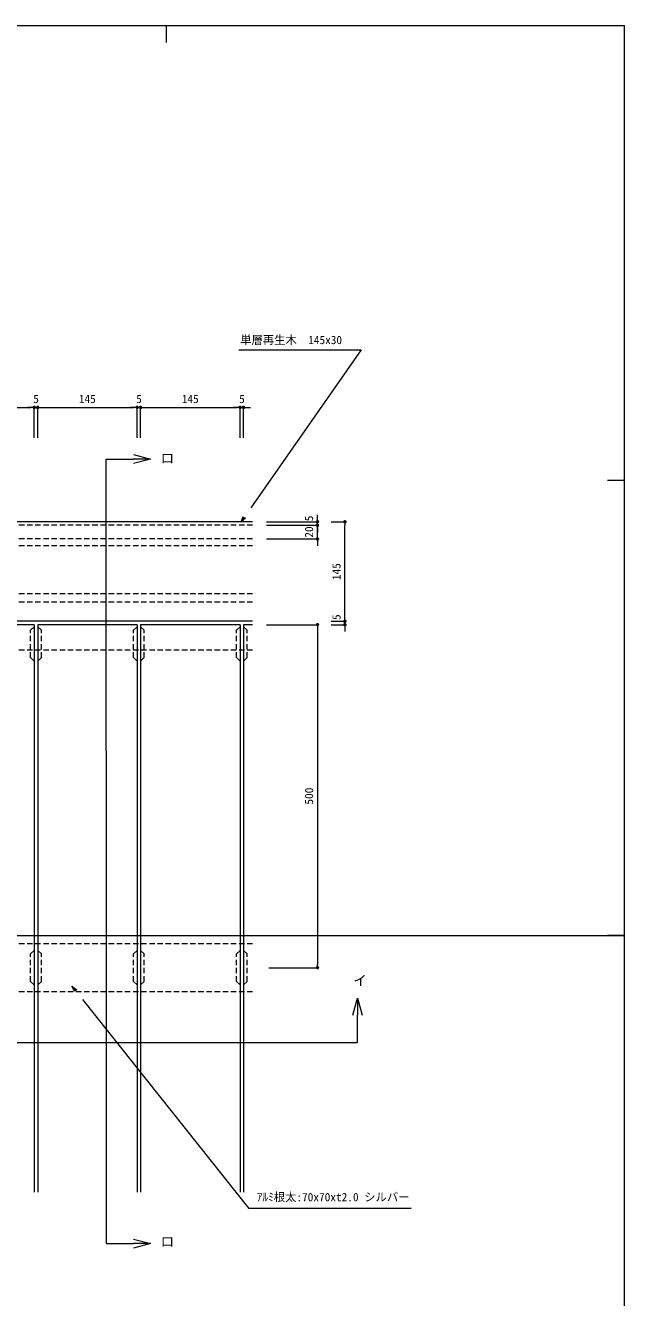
# Model space of a CAD drawing. Units: millimetres, scale not verified. Extents: x -4603 to 4686, y -14667 to 14758.
# Drawn here: x -1470 to -597, y -1946 to -92 of the extents above; entities that cross this region are included whole.
import ezdxf
from ezdxf.enums import TextEntityAlignment as Align

# ---------------------------------------------------------------- set-up
doc = ezdxf.new("R2010")
doc.units = ezdxf.units.MM
doc.header["$LTSCALE"] = 6.6
doc.linetypes.add('DASHED1', pattern=[1.8, 1.2, -0.6])
for name, color, linetype, lineweight in [('0-3_0-A11-寸法_詳細', 5, 'Continuous', 9), ('0-4_0', 7, 'Continuous', 9), ('0-5_A-B03-文字_書込_小', 7, 'Continuous', 9), ('0-6_A-D09-金物_鋼材', 1, 'Continuous', 9), ('0-E_SUNPO_s', 4, 'Continuous', 9), ('0-F_A-C07-目地_5', 5, 'Continuous', 9), ('1-5_A-C01-補助線(非印刷)', 4, 'Continuous', 9), ('1-B_0-A01-枠A', 4, 'Continuous', 9)]:
    doc.layers.add(name, color=color, linetype=linetype, lineweight=lineweight)
doc.styles.add('ＭＳ ゴシック', font='')
doc.styles.get('ＭＳ ゴシック').set_extended_font_data('MS Gothic')

# ---------------------------------------------------------------- blocks, each defined once
blk = doc.blocks.new('_Dot')
at = {"layer": '0-4_0'}
blk.add_line((-25, 0), (-50, 0), dxfattribs=at)
for points in [[(0, 0), (-25, 0), (-24.8, 3.13)], [(0, 0), (-24.8, -3.13), (-25, 0)], [(0, 0), (-24.8, 3.13), (-24.21, 6.22)], [(0, 0), (-24.21, -6.22), (-24.8, -3.13)], [(0, 0), (-24.21, 6.22), (-23.24, 9.2)], [(0, 0), (-23.24, -9.2), (-24.21, -6.22)], [(0, 0), (-23.24, 9.2), (-21.91, 12.04)], [(0, 0), (-21.91, -12.04), (-23.24, -9.2)], [(0, 0), (-21.91, 12.04), (-20.23, 14.69)], [(0, 0), (-20.23, -14.69), (-21.91, -12.04)], [(0, 0), (-20.23, 14.69), (-18.22, 17.11)], [(0, 0), (-18.22, -17.11), (-20.23, -14.69)], [(0, 0), (-18.22, 17.11), (-15.94, 19.26)], [(0, 0), (-15.94, -19.26), (-18.22, -17.11)], [(0, 0), (-15.94, 19.26), (-13.4, 21.11)], [(0, 0), (-13.4, -21.11), (-15.94, -19.26)], [(0, 0), (-13.4, 21.11), (-10.64, 22.62)], [(0, 0), (-10.64, -22.62), (-13.4, -21.11)], [(0, 0), (-10.64, 22.62), (-7.73, 23.78)], [(0, 0), (-7.73, -23.78), (-10.64, -22.62)], [(0, 0), (-7.73, 23.78), (-4.68, 24.56)], [(0, 0), (-4.68, -24.56), (-7.73, -23.78)], [(0, 0), (-4.68, 24.56), (-1.57, 24.95)], [(0, 0), (-1.57, -24.95), (-4.68, -24.56)], [(0, 0), (-1.57, 24.95), (1.57, 24.95)], [(0, 0), (1.57, -24.95), (-1.57, -24.95)], [(0, 0), (1.57, 24.95), (4.68, 24.56)], [(0, 0), (4.68, 24.56), (7.73, 23.78)], [(0, 0), (7.73, 23.78), (10.64, 22.62)], [(0, 0), (10.64, 22.62), (13.4, 21.11)], [(0, 0), (13.4, 21.11), (15.94, 19.26)], [(0, 0), (15.94, 19.26), (18.22, 17.11)], [(0, 0), (18.22, 17.11), (20.23, 14.69)], [(0, 0), (20.23, 14.69), (21.91, 12.04)], [(0, 0), (21.91, 12.04), (23.24, 9.2)], [(0, 0), (23.24, 9.2), (24.21, 6.22)], [(0, 0), (24.21, 6.22), (24.8, 3.13)], [(0, 0), (24.8, 3.13), (25, 0)], [(0, 0), (4.68, -24.56), (1.57, -24.95)], [(0, 0), (7.73, -23.78), (4.68, -24.56)], [(0, 0), (10.64, -22.62), (7.73, -23.78)], [(0, 0), (13.4, -21.11), (10.64, -22.62)], [(0, 0), (15.94, -19.26), (13.4, -21.11)], [(0, 0), (18.22, -17.11), (15.94, -19.26)], [(0, 0), (20.23, -14.69), (18.22, -17.11)], [(0, 0), (21.91, -12.04), (20.23, -14.69)], [(0, 0), (23.24, -9.2), (21.91, -12.04)], [(0, 0), (24.21, -6.22), (23.24, -9.2)], [(0, 0), (24.8, -3.13), (24.21, -6.22)], [(0, 0), (25, 0), (24.8, -3.13)]]:
    blk.add_solid(points, dxfattribs=at)
blk = doc.blocks.new('A1 waku')
at = {"layer": '1-5_A-C01-補助線(非印刷)'}
for p, q in [((34380.56, 28783.33), (34380.56, 28533.33)), ((41058.33, 22150), (40808.33, 22150)), ((991.67, 15516.67), (41058.33, 15516.67)), ((41058.33, 15516.67), (40808.33, 15516.67))]:
    blk.add_line(p, q, dxfattribs=at)
at = {"layer": '1-B_0-A01-枠A'}
for p in [(991.67, 28783.33), (41058.33, 916.67)]:
    blk.add_line(p, (41058.33, 28783.33), dxfattribs=at)
blk = doc.blocks.new('_Open30')
at = {"layer": '0-E_SUNPO_s'}
blk.add_line((0, 0), (-50, 0), dxfattribs=at)
blk.add_lwpolyline([(-50, 13.4), (0, 0), (-50, -13.4)], dxfattribs=at)

msp = doc.modelspace()

# ---------------------------------------------------------------- linework, layer by layer
at = {"layer": '0-3_0-A11-寸法_詳細'}
for p, q in [((-1596.713, -648.398), (-1461.713, -648.398)), ((-1461.713, -648.398), (-1466.713, -648.398)), ((-1456.713, -692.69), (-1456.713, -648.398)), ((-1456.713, -648.398), (-1451.713, -648.398)), ((-1456.713, -692.69), (-1456.713, -648.398)), ((-1451.713, -692.69), (-1451.713, -648.398)), ((-1451.713, -692.69), (-1451.713, -648.398)), ((-1446.713, -648.398), (-1311.713, -648.398)), ((-1446.713, -648.398), (-1441.713, -648.398)), ((-1311.713, -648.398), (-1316.713, -648.398)), ((-1306.713, -692.69), (-1306.713, -648.398)), ((-1306.713, -648.398), (-1301.713, -648.398)), ((-1306.713, -692.69), (-1306.713, -648.398)), ((-1301.713, -692.69), (-1301.713, -648.398)), ((-1301.713, -692.69), (-1301.713, -648.398)), ((-1296.713, -648.398), (-1161.713, -648.398)), ((-1296.713, -648.398), (-1291.713, -648.398)), ((-1161.713, -648.398), (-1166.713, -648.398)), ((-1156.713, -692.69), (-1156.713, -648.398)), ((-1156.713, -648.398), (-1151.713, -648.398)), ((-1156.713, -692.69), (-1156.713, -648.398)), ((-1151.713, -692.69), (-1151.713, -648.398)), ((-1146.713, -648.398), (-1141.713, -648.398)), ((-1118.505, -815.152), (-1043.999, -815.152)), ((-1043.999, -810.152), (-1043.999, -805.152)), ((-1043.999, -815.152), (-1043.999, -810.152)), ((-1043.999, -820.152), (-1043.999, -815.152)), ((-1023.999, -815.152), (-1003.999, -815.152)), ((-1118.505, -820.152), (-1043.999, -820.152)), ((-1118.505, -820.152), (-1043.999, -820.152)), ((-1043.999, -840.152), (-1043.999, -820.152)), ((-1043.999, -825.152), (-1043.999, -830.152)), ((-1003.999, -955.152), (-1003.999, -820.152)), ((-1118.505, -840.152), (-1043.999, -840.152)), ((-1043.999, -845.152), (-1043.999, -850.152)), ((-1023.999, -960.152), (-1003.999, -960.152)), ((-1023.999, -960.152), (-1003.999, -960.152)), ((-1003.999, -955.152), (-1003.999, -950.152)), ((-1003.999, -965.152), (-1003.999, -960.152)), ((-1118.505, -965.152), (-1043.999, -965.152)), ((-1043.999, -970.152), (-1043.999, -1460.152)), ((-1023.999, -965.152), (-1003.999, -965.152)), ((-1003.999, -970.152), (-1003.999, -975.152)), ((-1114.815, -1465.152), (-1043.999, -1465.152))]:
    msp.add_line(p, q, dxfattribs=at)
at = {"layer": '0-5_A-B03-文字_書込_小'}
for points in [[(-1158.553, -564.311), (-980.335, -564.311), (-1140.972, -794.849)], [(-1351.843, -1149.152), (-1351.843, -723.665), (-1312.275, -723.665)], [(-1351.843, -1149.152), (-1351.843, -1867.376), (-1312.275, -1867.376)], [(-907.27, -1816.197), (-1143.323, -1816.197), (-1386.123, -1511.699)], [(-1679.213, -1574.112), (-985.608, -1574.112), (-985.608, -1534.544)]]:
    msp.add_lwpolyline(points, dxfattribs=at)
at = {"layer": '0-6_A-D09-金物_鋼材', "linetype": 'DASHED1'}
for p, q in [((-1138.505, -850.152), (-2176.713, -850.152)), ((-1138.505, -920.152), (-2176.713, -920.152)), ((-1138.505, -932.152), (-2176.713, -932.152)), ((-1138.505, -1002.152), (-2176.713, -1002.152)), ((-1138.505, -1430.152), (-2176.713, -1430.152)), ((-1138.505, -1500.152), (-2176.713, -1500.152))]:
    msp.add_line(p, q, dxfattribs=at)
for points in [[(-1456.713, -1018.152), (-1462.114, -1013.152), (-1462.114, -973.152), (-1456.713, -968.152)], [(-1451.713, -1018.152), (-1446.312, -1013.152), (-1446.312, -973.152), (-1451.713, -968.152)], [(-1306.713, -1018.152), (-1312.114, -1013.152), (-1312.114, -973.152), (-1306.713, -968.152)], [(-1301.713, -1018.152), (-1296.312, -1013.152), (-1296.312, -973.152), (-1301.713, -968.152)], [(-1156.713, -1018.152), (-1162.114, -1013.152), (-1162.114, -973.152), (-1156.713, -968.152)], [(-1151.713, -1018.152), (-1146.312, -1013.152), (-1146.312, -973.152), (-1151.713, -968.152)], [(-1456.713, -1490.152), (-1462.114, -1485.152), (-1462.114, -1445.152), (-1456.713, -1440.152)], [(-1451.713, -1490.152), (-1446.312, -1485.152), (-1446.312, -1445.152), (-1451.713, -1440.152)], [(-1306.713, -1490.152), (-1312.114, -1485.152), (-1312.114, -1445.152), (-1306.713, -1440.152)], [(-1301.713, -1490.152), (-1296.312, -1485.152), (-1296.312, -1445.152), (-1301.713, -1440.152)], [(-1156.713, -1490.152), (-1162.114, -1485.152), (-1162.114, -1445.152), (-1156.713, -1440.152)], [(-1151.713, -1490.152), (-1146.312, -1485.152), (-1146.312, -1445.152), (-1151.713, -1440.152)]]:
    msp.add_lwpolyline(points, dxfattribs=at)
at = {"layer": '0-F_A-C07-目地_5'}
for p, q in [((-1138.505, -815.152), (-2194.713, -815.152)), ((-1138.505, -960.152), (-2053.178, -960.152)), ((-1456.713, -965.152), (-1601.713, -965.152)), ((-1456.713, -965.152), (-1456.713, -1792.289)), ((-1451.713, -965.152), (-1451.713, -1792.289)), ((-1306.713, -965.152), (-1451.713, -965.152)), ((-1306.713, -965.152), (-1306.713, -1792.289)), ((-1301.713, -965.152), (-1301.713, -1792.289)), ((-1156.713, -965.152), (-1301.713, -965.152)), ((-1156.713, -965.152), (-1156.713, -1792.289)), ((-1151.713, -965.152), (-1151.713, -1792.289)), ((-1138.505, -965.152), (-1151.713, -965.152))]:
    msp.add_line(p, q, dxfattribs=at)
at = {"layer": '0-F_A-C07-目地_5', "linetype": 'DASHED1'}
for p, q in [((-1138.505, -820.152), (-2189.713, -820.152)), ((-1138.505, -840.152), (-2173.178, -840.152))]:
    msp.add_line(p, q, dxfattribs=at)

# ---------------------------------------------------------------- block references
at = {"layer": '0-3_0-A11-寸法_詳細', "xscale": 0.1, "yscale": 0.1}
for p in [(-1456.713, -648.398), (-1456.713, -648.398), (-1306.713, -648.398), (-1306.713, -648.398), (-1156.713, -648.398), (-1156.713, -648.398)]:
    msp.add_blockref('_Dot', p, dxfattribs=at)
for p, rotation in [((-1451.713, -648.398), 180), ((-1451.713, -648.398), 180), ((-1301.713, -648.398), 180), ((-1301.713, -648.398), 180), ((-1151.713, -648.398), 180), ((-1043.999, -815.152), 270), ((-1043.999, -820.152), 270), ((-1003.999, -815.152), 90), ((-1043.999, -820.152), 90), ((-1043.999, -840.152), 90), ((-1043.999, -965.152), 90), ((-1003.999, -960.152), 270), ((-1003.999, -960.152), 270), ((-1003.999, -965.152), 90), ((-1043.999, -1465.152), 270)]:
    msp.add_blockref('_Dot', p, dxfattribs=dict(at, rotation=rotation))
at = {"layer": '0-5_A-B03-文字_書込_小', "xscale": 0.5, "yscale": 0.5}
for p in [(-1287.275, -723.665), (-1287.275, -1867.376)]:
    msp.add_blockref('_Open30', p, dxfattribs=at)
at = {"layer": '0-5_A-B03-文字_書込_小'}
for p, xscale, yscale, rotation in [((-1155.264, -815.361), 0.1666667, 0.1666667, 235.13147), ((-1401.71, -1492.152), 0.1666667, 0.1666667, 128.56811), ((-985.608, -1509.544), 0.5, 0.5, 90)]:
    msp.add_blockref('_Open30', p, dxfattribs=dict(at, xscale=xscale, yscale=yscale, rotation=rotation))
at = {"layer": '1-B_0-A01-枠A', "xscale": 0.1, "yscale": 0.1}
msp.add_blockref('A1 waku', (-4702.372, -2970), dxfattribs=at)

# ---------------------------------------------------------------- texts
at = {"layer": '0-3_0-A11-寸法_詳細', "style": 'ＭＳ ゴシック'}
for s, p in [('5', (-1458.146, -645.713)), ('145', (-1391.718, -645.713)), ('5', (-1308.146, -645.713)), ('145', (-1241.718, -645.713)), ('5', (-1158.146, -645.713))]:
    msp.add_text(s, height=12.1, dxfattribs=at).set_placement(p, align=Align.BOTTOM_LEFT)
for s, p in [('5', (-1046.683, -814.391)), ('20', (-1046.683, -838.341)), ('145', (-1006.683, -900.157)), ('5', (-1006.683, -958.24)), ('500', (-1046.683, -1227.374))]:
    msp.add_text(s, height=12.1, rotation=90, dxfattribs=at).set_placement(p, align=Align.BOTTOM_LEFT)
at = {"layer": '0-5_A-B03-文字_書込_小', "style": 'ＭＳ ゴシック'}
for s, height, p in [('単層再生木\u3000145x30', 12.1, (-1156.581, -559.821)), ('ロ', 14.3, (-1272.453, -733.941)), ('イ', 14.3, (-991.801, -1495.251)), ('ｱﾙﾐ根太:70x70xt2.0 シルバー', 12.1, (-1132.421, -1809.176)), ('ロ', 14.3, (-1272.453, -1875.729))]:
    msp.add_text(s, height=height, dxfattribs=at).set_placement(p, align=Align.BOTTOM_LEFT)

doc.saveas('drawing.dxf')
